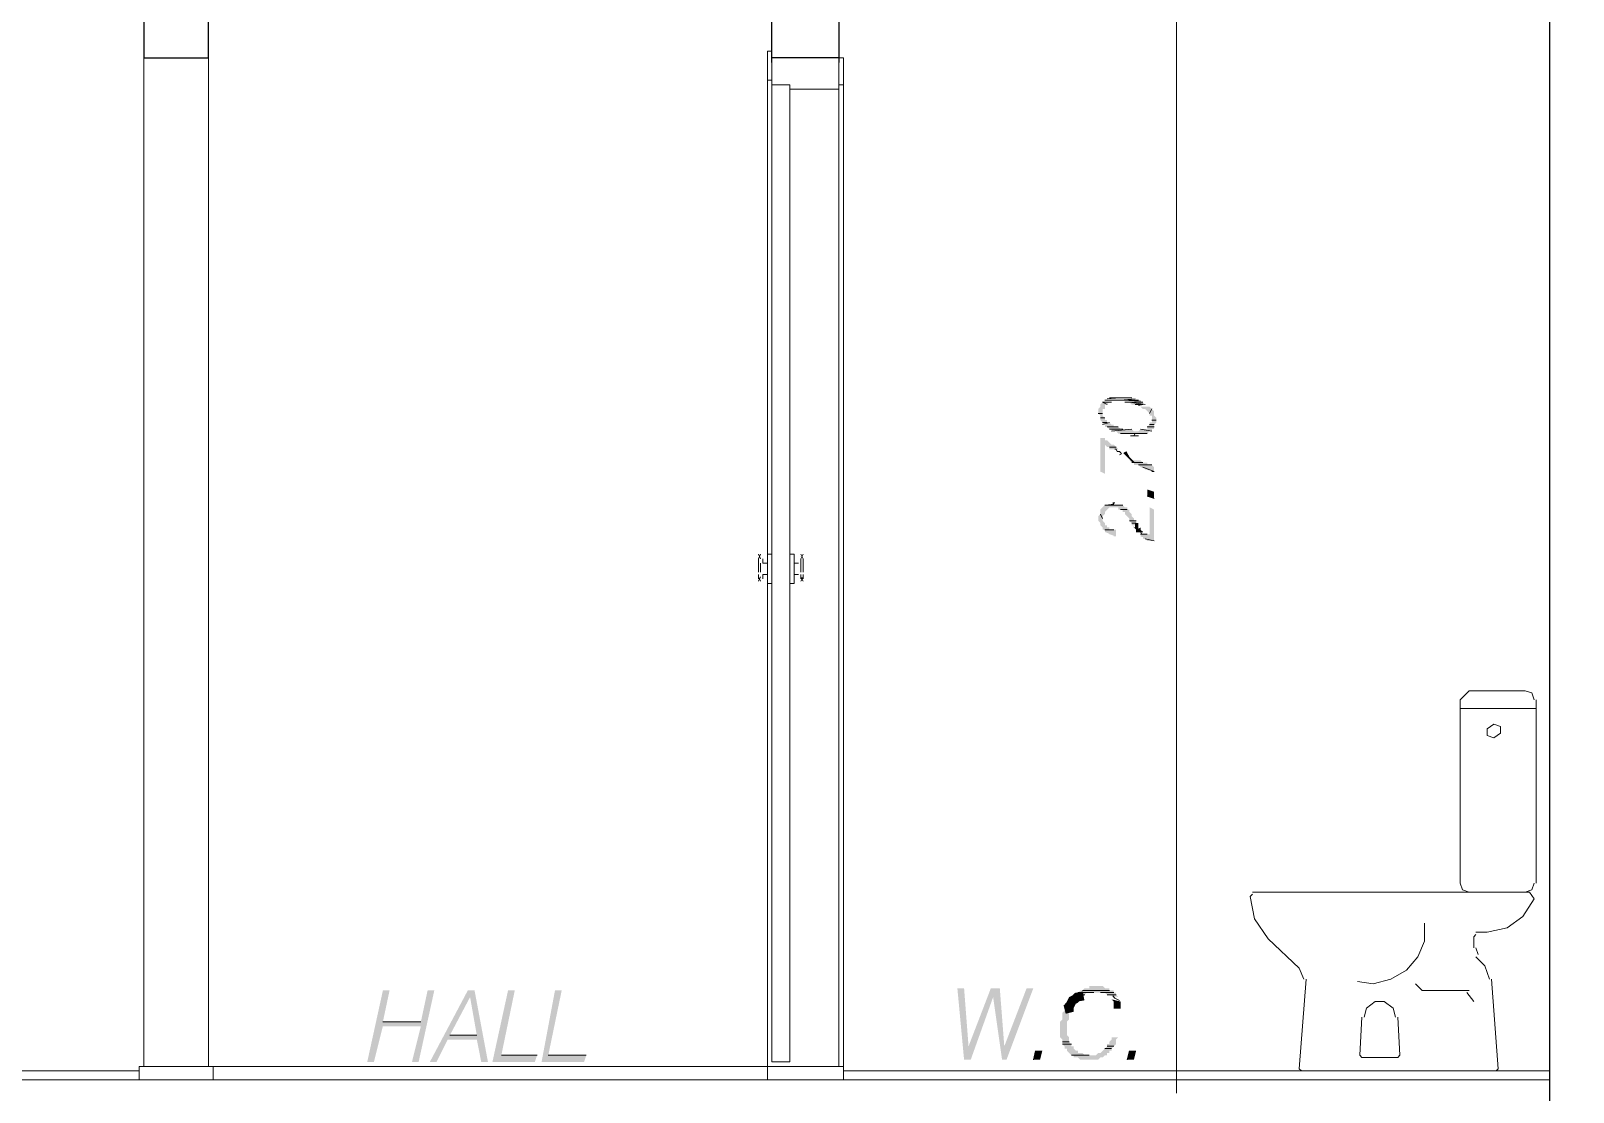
# Model space of a CAD drawing. Header units: millimetres. Extents: x 182 to 575, y -105 to 95.
# Drawn here: x 285.411 to 288.697, y 83.485 to 85.745 of the extents above; entities that cross this region are included whole.
import ezdxf

# ---------------------------------------------------------------- set-up
doc = ezdxf.new("R2010")
doc.units = ezdxf.units.MM
doc.header["$MEASUREMENT"] = 0
doc.layers.add('PDF_Geometry', color=7, linetype='Continuous')
doc.layers.add('PDF_Solid Fills', color=7, linetype='Continuous')

msp = doc.modelspace()

# ---------------------------------------------------------------- hatches: boundary and pattern name
at = {"layer": 'PDF_Solid Fills', "transparency": 33554559}
h = msp.add_hatch(color=256, dxfattribs=at)
h.paths.add_polyline_path([(287.7802, 84.9539), (287.7516, 84.9539), (287.7564, 84.9491), (287.785, 84.9491)])
h.paths.add_polyline_path([(287.785, 84.9396), (287.7897, 84.9348), (287.7945, 84.9301), (287.7945, 84.9253), (287.7993, 84.9253), (287.7993, 84.911), (287.7945, 84.911), (287.7945, 84.9062), (287.7897, 84.9015), (287.7897, 84.8967), (287.7754, 84.8967), (287.7707, 84.892), (287.7612, 84.892), (287.7564, 84.8967), (287.7326, 84.8967), (287.7278, 84.9015), (287.7183, 84.9015), (287.7183, 84.9062), (287.7135, 84.9062), (287.7088, 84.911), (287.704, 84.911), (287.704, 84.9158), (287.6992, 84.9158), (287.6992, 84.9205), (287.6945, 84.9253), (287.6945, 84.9396), (287.6992, 84.9396), (287.6992, 84.9491), (287.704, 84.9491), (287.7088, 84.9539), (287.6945, 84.9539), (287.6897, 84.9491), (287.6897, 84.9443), (287.685, 84.9396), (287.685, 84.9301), (287.6897, 84.9253), (287.6897, 84.9158), (287.6945, 84.911), (287.6945, 84.9062), (287.6992, 84.9062), (287.6992, 84.9015), (287.704, 84.9015), (287.7088, 84.8967), (287.7135, 84.8967), (287.7135, 84.892), (287.7231, 84.892), (287.7278, 84.8872), (287.7897, 84.8872), (287.7945, 84.892), (287.7993, 84.892), (287.7993, 84.8967), (287.804, 84.8967), (287.804, 84.9062), (287.8088, 84.911), (287.8088, 84.9205), (287.804, 84.9253), (287.804, 84.9348), (287.7993, 84.9396), (287.7945, 84.9443), (287.7754, 84.9443), (287.7802, 84.9396)])
for points in [[(287.6992, 84.8634), (287.704, 84.8586), (287.7088, 84.8586), (287.7088, 84.8539), (287.7278, 84.8539), (287.7231, 84.8586), (287.7183, 84.8634), (287.7135, 84.8634), (287.704, 84.8729), (287.6992, 84.8729), (287.6992, 84.8777), (287.6897, 84.8777), (287.6897, 84.8062), (287.6992, 84.8015)], [(287.7826, 84.8134), (287.785, 84.811), (287.7977, 84.8078), (287.7993, 84.8062), (287.804, 84.8062), (287.804, 84.8158), (287.7993, 84.8205), (287.7897, 84.8205), (287.7897, 84.8253), (287.7802, 84.8253), (287.7754, 84.8301), (287.7516, 84.8301), (287.7564, 84.8253), (287.7612, 84.8253), (287.7612, 84.8205), (287.7707, 84.8205), (287.7754, 84.8158)], [(287.7897, 84.7539), (287.804, 84.7491), (287.804, 84.7634), (287.7897, 84.7681)], [(287.7231, 84.6681), (287.7231, 84.6824), (287.7088, 84.6824), (287.7088, 84.6872), (287.704, 84.6872), (287.704, 84.692), (287.6992, 84.692), (287.6992, 84.6967), (287.6945, 84.7015), (287.6945, 84.711), (287.6992, 84.7158), (287.6992, 84.7205), (287.704, 84.7253), (287.7088, 84.7301), (287.7278, 84.7301), (287.7278, 84.7253), (287.7373, 84.7253), (287.7373, 84.7205), (287.7421, 84.7205), (287.7421, 84.7158), (287.7516, 84.7062), (287.7516, 84.7015), (287.7564, 84.6967), (287.7564, 84.692), (287.7707, 84.692), (287.7659, 84.6967), (287.7659, 84.7015), (287.7612, 84.7015), (287.7612, 84.7062), (287.7564, 84.711), (287.7564, 84.7158), (287.7516, 84.7205), (287.7516, 84.7253), (287.7469, 84.7253), (287.7469, 84.7301), (287.7421, 84.7301), (287.7373, 84.7348), (287.6992, 84.7348), (287.6945, 84.7301), (287.6897, 84.7253), (287.6897, 84.7158), (287.685, 84.711), (287.685, 84.7015), (287.6897, 84.6967), (287.6897, 84.692), (287.6945, 84.6872), (287.6945, 84.6824), (287.6992, 84.6824), (287.6992, 84.6777), (287.7072, 84.6745), (287.7088, 84.6729), (287.7183, 84.6697), (287.7183, 84.6681)], [(287.7802, 84.6666), (287.7802, 84.6634), (287.7862, 84.6622), (287.7897, 84.6586), (287.804, 84.6586), (287.804, 84.7253), (287.7945, 84.7301), (287.7945, 84.6729), (287.7754, 84.6729), (287.7754, 84.6681)], [(287.7754, 84.6824), (287.7754, 84.6872), (287.7659, 84.6824), (287.7659, 84.6777), (287.7802, 84.6777)], [(286.2416, 83.6253), (286.2414, 83.6226), (286.2231, 83.5491), (286.2373, 83.5491), (286.2707, 83.7015), (286.2564, 83.7015), (286.2421, 83.6348), (286.1612, 83.6348), (286.1754, 83.7015), (286.1612, 83.7015), (286.1278, 83.5491), (286.1421, 83.5491), (286.1612, 83.6253)], [(286.485, 83.5491), (286.4897, 83.5634), (286.4135, 83.5634), (286.4421, 83.7015), (286.4278, 83.7015), (286.3945, 83.5491)], [(286.5897, 83.5491), (286.5945, 83.5634), (286.5135, 83.5634), (286.5421, 83.7015), (286.5278, 83.7015), (286.4992, 83.5491)], [(287.3993, 83.7062), (287.385, 83.7062), (287.3993, 83.5539), (287.4135, 83.5539), (287.4612, 83.6872), (287.4802, 83.5539), (287.4897, 83.5539), (287.5469, 83.7062), (287.5326, 83.7062), (287.485, 83.5824), (287.4754, 83.7062), (287.4564, 83.7062), (287.4088, 83.5824)], [(287.6564, 83.692), (287.6602, 83.6958), (287.6659, 83.6967), (287.6992, 83.6967), (287.704, 83.692), (287.7278, 83.6872), (287.7231, 83.692), (287.7231, 83.6967), (287.7183, 83.6967), (287.7183, 83.7015), (287.7088, 83.7015), (287.7088, 83.7062), (287.6992, 83.7062), (287.6945, 83.711), (287.6659, 83.711), (287.6659, 83.7062), (287.6564, 83.7062), (287.6516, 83.7015), (287.6469, 83.7015), (287.6373, 83.692), (287.6326, 83.692), (287.6326, 83.6872)], [(287.6802, 83.5634), (287.6564, 83.5634), (287.6516, 83.5681), (287.6421, 83.5681), (287.6421, 83.5729), (287.6373, 83.5729), (287.6326, 83.5777), (287.6326, 83.5824), (287.6278, 83.5824), (287.6278, 83.5872), (287.6231, 83.592), (287.6231, 83.6015), (287.6183, 83.6062), (287.6183, 83.6348), (287.6231, 83.6396), (287.6231, 83.6539), (287.6278, 83.6586), (287.6278, 83.6634), (287.6135, 83.6586), (287.6088, 83.6539), (287.6088, 83.6396), (287.604, 83.6348), (287.604, 83.6015), (287.6088, 83.5967), (287.6088, 83.5872), (287.6135, 83.5824), (287.6135, 83.5777), (287.6183, 83.5777), (287.6183, 83.5729), (287.6278, 83.5634), (287.6326, 83.5634), (287.6326, 83.5586), (287.6421, 83.5586), (287.6469, 83.5539), (287.685, 83.5539), (287.6897, 83.5586), (287.6945, 83.5586), (287.6992, 83.5634), (287.704, 83.5634), (287.704, 83.5681), (287.7088, 83.5681), (287.7088, 83.5729), (287.7135, 83.5729), (287.7135, 83.5777), (287.7183, 83.5824), (287.7231, 83.5872), (287.7231, 83.5967), (287.7278, 83.6015), (287.7135, 83.6015), (287.7135, 83.5967), (287.7088, 83.592), (287.7088, 83.5872), (287.704, 83.5872), (287.704, 83.5824), (287.6992, 83.5777), (287.6945, 83.5729), (287.6897, 83.5681), (287.685, 83.5681)], [(287.7135, 83.6824), (287.7183, 83.6777), (287.7183, 83.6634), (287.7326, 83.6634), (287.7326, 83.6777)], [(287.5516, 83.5729), (287.5469, 83.5539), (287.5612, 83.5539), (287.5659, 83.5729)], [(287.7516, 83.5729), (287.7469, 83.5539), (287.7612, 83.5539), (287.7659, 83.5729)]]:
    msp.add_hatch(color=256, dxfattribs=at).paths.add_polyline_path(points)
h = msp.add_hatch(color=256, dxfattribs=at)
h.paths.add_polyline_path([(286.3469, 83.6872), (286.3612, 83.6062), (286.304, 83.6062)])
h.paths.add_polyline_path([(286.385, 83.5491), (286.3564, 83.7015), (286.3421, 83.7015), (286.2612, 83.5491), (286.2754, 83.5491), (286.2993, 83.5967), (286.3612, 83.5967), (286.3707, 83.5491)], flags=0)

# ---------------------------------------------------------------- linework, layer by layer
at = {"layer": 'PDF_Geometry', "lineweight": 25}
for points in [[(285.7897, 86.3586), (285.6516, 86.3586), (285.6516, 85.6872), (285.7897, 85.6872)], [(288.6469, 86.3586), (288.785, 86.3586), (288.785, 83.4586), (288.6469, 83.4586)]]:
    msp.add_lwpolyline(points, close=True, dxfattribs=at)
for points in [[(286.9897, 85.6777), (286.9897, 86.3586), (287.1326, 86.3586), (287.1326, 85.6777)], [(287.1326, 85.6872), (286.9897, 85.6872)]]:
    msp.add_lwpolyline(points, dxfattribs=at)
at = {"layer": 'PDF_Geometry', "lineweight": 13}
for points in [[(287.8516, 83.4824), (287.8516, 83.511), (287.8516, 86.111), (287.8516, 86.1348)], [(287.0278, 85.6301), (287.0278, 83.5491), (286.9897, 83.5491), (286.9897, 85.6396), (286.9802, 85.6396), (286.9802, 85.7015), (286.9897, 85.7015), (286.9897, 85.6301), (287.0278, 85.6301), (287.0278, 85.6205), (287.1326, 85.6205), (287.1326, 83.5396)], [(285.6516, 85.6872), (285.6516, 83.5396)], [(286.9802, 85.6396), (286.9802, 83.5396), (285.7897, 83.5396), (285.7897, 85.6872)], [(287.1326, 85.6301), (287.1421, 85.6301), (287.1421, 85.6872), (287.1326, 85.6872), (286.9897, 85.6872)], [(287.1326, 85.6872), (287.1326, 85.6205)], [(287.1421, 85.6301), (287.1421, 83.5396)], [(287.7135, 84.9539), (287.6945, 84.9539), (287.7135, 84.9539)], [(287.704, 84.9491), (287.6945, 84.9539), (287.704, 84.9491)], [(287.6992, 84.9586), (287.7707, 84.9586), (287.6992, 84.9586)], [(287.7302, 84.9634), (287.7302, 84.9634), (287.704, 84.961)], [(287.7659, 84.9586), (287.704, 84.9586), (287.7659, 84.9586)], [(287.7564, 84.9634), (287.7088, 84.9634), (287.7564, 84.9634)], [(287.7302, 84.9634), (287.7278, 84.9634), (287.7278, 84.9634), (287.7326, 84.9634), (287.7112, 84.9634)], [(287.7469, 84.9634), (287.7135, 84.9634), (287.7469, 84.9634)], [(287.7635, 84.961), (287.7326, 84.9586), (287.7373, 84.9586), (287.7754, 84.9562)], [(287.7802, 84.9539), (287.7421, 84.9539), (287.7802, 84.9539)], [(287.7421, 84.9539), (287.7802, 84.9539), (287.7421, 84.9539)], [(287.7707, 84.9467), (287.7802, 84.9491), (287.7635, 84.9491)], [(287.7945, 84.9301), (287.7993, 84.9396), (287.7945, 84.9301)], [(287.685, 84.9301), (287.6945, 84.9301), (287.685, 84.9301)], [(287.6897, 84.9205), (287.6992, 84.9205), (287.6897, 84.9205)], [(287.6945, 84.911), (287.704, 84.911), (287.6945, 84.911)], [(287.7945, 84.9062), (287.804, 84.9062), (287.7945, 84.9062)], [(287.704, 84.9015), (287.7278, 84.9015), (287.704, 84.9015)], [(287.7278, 84.9015), (287.704, 84.9015), (287.7278, 84.9015)], [(287.7897, 84.8872), (287.7326, 84.8872), (287.7897, 84.8872)], [(287.7326, 84.8872), (287.7897, 84.8872), (287.7326, 84.8872)], [(287.785, 84.8872), (287.7421, 84.8872), (287.785, 84.8872)], [(287.7635, 84.8824), (287.7659, 84.8824), (287.754, 84.8824)], [(287.7707, 84.8824), (287.7564, 84.8824), (287.7707, 84.8824)], [(287.7564, 84.8824), (287.7707, 84.8824), (287.7564, 84.8824)], [(287.7588, 84.8872), (287.7635, 84.8872), (287.7612, 84.8824), (287.7612, 84.8824), (287.7612, 84.8824)], [(287.7231, 84.8586), (287.7088, 84.8586), (287.7231, 84.8586)], [(287.7207, 84.8539), (287.7231, 84.8539), (287.7254, 84.8491), (287.7302, 84.8491), (287.7326, 84.8467), (287.735, 84.8443), (287.7302, 84.842)], [(287.7802, 84.8253), (287.7564, 84.8253), (287.7802, 84.8253)], [(287.7564, 84.8253), (287.7802, 84.8253), (287.7564, 84.8253)], [(287.7993, 84.8205), (287.7707, 84.8205), (287.7993, 84.8205)], [(287.7707, 84.8205), (287.7993, 84.8205), (287.7707, 84.8205)], [(287.7159, 84.7396), (287.7207, 84.7396), (287.7159, 84.7396), (287.7183, 84.7372), (287.7016, 84.7348)], [(287.804, 84.7491), (287.7897, 84.7539), (287.804, 84.7491)], [(287.7373, 84.7348), (287.6992, 84.7348), (287.7373, 84.7348)], [(287.6992, 84.7348), (287.7373, 84.7348), (287.6992, 84.7348)], [(287.7326, 84.7253), (287.7469, 84.7253), (287.7326, 84.7253)], [(287.7183, 84.6824), (287.6992, 84.6824), (287.7183, 84.6824)], [(287.7516, 84.7015), (287.7659, 84.7015), (287.7516, 84.7015)], [(287.7659, 84.6967), (287.7564, 84.6967), (287.7659, 84.6967)], [(287.7754, 84.6824), (287.7659, 84.6824), (287.7754, 84.6824)], [(287.7659, 84.6824), (287.7754, 84.6824), (287.7659, 84.6824)], [(287.7802, 84.6777), (287.7659, 84.6777), (287.7802, 84.6777)], [(287.7731, 84.6777), (287.7754, 84.6777), (287.7778, 84.6729), (287.7826, 84.6729)], [(287.7897, 84.6729), (287.7754, 84.6729), (287.7897, 84.6729)], [(286.9659, 84.6301), (286.9612, 84.6205), (286.9612, 84.611), (286.9612, 84.6015), (286.9612, 84.592)], [(286.9659, 84.6205), (286.9612, 84.6301)], [(286.9659, 84.6253), (286.9659, 84.6253)], [(286.9659, 84.592), (286.9659, 84.6015), (286.9659, 84.611)], [(286.9802, 84.611), (286.9707, 84.611), (286.9707, 84.6205)], [(286.9897, 84.6301), (286.9802, 84.6301), (286.9802, 84.5681), (286.9897, 84.5681)], [(287.0278, 84.6301), (287.0373, 84.6301), (287.0373, 84.5681), (287.0278, 84.5681)], [(287.0373, 84.611), (287.0469, 84.611)], [(287.0564, 84.592), (287.0564, 84.6015), (287.0564, 84.611), (287.0564, 84.6205), (287.0516, 84.6301)], [(287.0564, 84.6301), (287.0516, 84.6205), (287.0516, 84.611), (287.0516, 84.6015), (287.0516, 84.592)], [(287.0516, 84.6253), (287.0516, 84.6253)], [(286.9612, 84.5872), (286.9612, 84.5777)], [(286.9612, 84.5729), (286.9659, 84.5824)], [(286.9612, 84.5824), (286.9659, 84.5729)], [(286.9707, 84.5777), (286.9707, 84.5872), (286.9802, 84.5872)], [(287.0373, 84.5872), (287.0469, 84.5872)], [(287.0516, 84.5872), (287.0516, 84.5777)], [(287.0516, 84.5824), (287.0564, 84.5729)], [(287.0516, 84.5729), (287.0564, 84.5824)], [(287.0564, 84.5777), (287.0564, 84.5872)], [(286.9659, 84.5729), (286.9659, 84.5729)], [(287.0516, 84.5729), (287.0516, 84.5729)], [(288.2373, 83.7205), (288.2707, 83.7158), (288.3088, 83.7253), (288.3421, 83.7443), (288.3659, 83.7729), (288.3802, 83.8062), (288.3802, 83.8443)], [(288.3612, 83.7158), (288.3754, 83.7015), (288.4754, 83.7015)], [(288.485, 83.6777), (288.4707, 83.6967)], [(288.3183, 83.6443), (288.3135, 83.6634), (288.2945, 83.6777), (288.2754, 83.6777), (288.2564, 83.6634), (288.2516, 83.6443)], [(288.3231, 83.6443), (288.3278, 83.5634), (288.3231, 83.5586), (288.2469, 83.5586), (288.2421, 83.5634), (288.2469, 83.6443)], [(285.6421, 83.5301), (284.1373, 83.5301)], [(288.6469, 83.5301), (287.1421, 83.5301)], [(285.6421, 83.511), (284.1373, 83.511)], [(285.7993, 83.511), (286.9802, 83.511)], [(288.6469, 83.511), (287.1421, 83.511)]]:
    msp.add_lwpolyline(points, dxfattribs=at)
for points in [[(287.7516, 84.9539), (287.785, 84.9491), (287.7516, 84.9539)], [(287.7088, 84.911), (287.6945, 84.9062), (287.7088, 84.911)], [(287.7993, 84.9158), (287.8088, 84.9158), (287.7993, 84.9158)], [(287.7088, 84.8967), (287.7373, 84.8967), (287.7088, 84.8967)], [(287.7373, 84.8967), (287.7088, 84.8967), (287.7373, 84.8967)], [(287.7564, 84.8967), (287.7135, 84.892), (287.7564, 84.8967)], [(287.7754, 84.8967), (287.7993, 84.892), (287.7754, 84.8967)], [(287.7897, 84.9015), (287.804, 84.9015), (287.7897, 84.9015)], [(287.804, 84.9015), (287.7897, 84.9015), (287.804, 84.9015)], [(287.7802, 84.8158), (287.804, 84.8062), (287.7802, 84.8158)], [(287.7993, 84.8062), (287.804, 84.8062), (287.7993, 84.8062)], [(287.6897, 84.7158), (287.6945, 84.7062), (287.6897, 84.7158)], [(287.785, 84.6634), (287.804, 84.6586), (287.785, 84.6634)], [(288.5278, 84.2396), (288.5421, 84.2491), (288.5421, 84.2634), (288.5278, 84.2681), (288.5135, 84.2586), (288.5135, 84.2443)]]:
    msp.add_lwpolyline(points, close=True, dxfattribs=at)
msp.add_lwpolyline([(287.7492, 84.842, 0.0168, 0.0168, 0), (287.7445, 84.8396, 0, 0, 0), (287.7493, 84.8348, 0.0168, 0.0168, 0), (287.754, 84.8348, 0, 0, 0), (287.7588, 84.8301, 0, 0, 0), (287.7635, 84.8301, 0, 0, 0)], format="xyseb", dxfattribs=at)
at = {"layer": 'PDF_Geometry', "lineweight": 13, "const_width": 0.00952}
msp.add_lwpolyline([(287.7635, 84.692), (287.7659, 84.692), (287.7659, 84.6872), (287.7635, 84.6848)], dxfattribs=at)
at = {"layer": 'PDF_Geometry', "lineweight": 20}
for points in [[(288.6135, 84.3205), (288.6088, 84.3348), (288.5945, 84.3396), (288.4754, 84.3396), (288.4564, 84.3205), (288.4564, 83.9301), (288.4612, 83.9158), (288.4754, 83.911), (288.5945, 83.911), (288.6088, 83.9158), (288.6135, 83.9301)], [(288.6183, 84.3205), (288.6183, 83.9301)], [(288.6183, 84.3015), (288.4564, 84.3015)], [(288.0135, 83.9062), (288.0088, 83.9015), (288.0183, 83.8539), (288.0469, 83.811), (288.1135, 83.7491), (288.1231, 83.7253)], [(288.4897, 83.8253), (288.5135, 83.8253), (288.5564, 83.8348), (288.5897, 83.8586), (288.6135, 83.8967), (288.604, 83.911), (288.0135, 83.911)], [(288.4897, 83.8205), (288.485, 83.8158), (288.485, 83.792)], [(288.4897, 83.792), (288.4945, 83.7777)], [(288.5183, 83.7253), (288.5088, 83.7539), (288.4897, 83.7729)], [(288.5231, 83.7253), (288.5373, 83.5348), (288.5326, 83.5301), (288.1183, 83.5301), (288.1135, 83.5348), (288.1278, 83.7253)], [(287.6564, 83.692), (287.6326, 83.692), (287.6564, 83.692)], [(287.6516, 83.7015), (287.7088, 83.7015), (287.6516, 83.7015)], [(287.6897, 83.6967), (287.7183, 83.6967), (287.6897, 83.6967)], [(287.704, 83.692), (287.7231, 83.692), (287.704, 83.692)], [(287.7159, 83.6896), (287.7207, 83.6848), (287.7302, 83.6801)], [(287.6373, 83.6777), (287.6231, 83.6777), (287.6373, 83.6777)], [(287.7183, 83.6634), (287.7326, 83.6634), (287.7183, 83.6634)], [(287.7326, 83.6634), (287.7183, 83.6634), (287.7326, 83.6634)], [(286.1612, 83.6348), (286.2421, 83.6348), (286.1612, 83.6348)], [(286.304, 83.6062), (286.3612, 83.6062), (286.304, 83.6062)], [(287.6231, 83.592), (287.6088, 83.592), (287.6231, 83.592)], [(286.4897, 83.5634), (286.4135, 83.5634), (286.4897, 83.5634)], [(286.5945, 83.5634), (286.5135, 83.5634), (286.5945, 83.5634)], [(287.5469, 83.5539), (287.5516, 83.5729), (287.5469, 83.5539)], [(287.6088, 83.5872), (287.6278, 83.5872), (287.6088, 83.5872)], [(287.6659, 83.5634), (287.6278, 83.5634), (287.6659, 83.5634)], [(287.6992, 83.5777), (287.7135, 83.5777), (287.6992, 83.5777)], [(287.7183, 83.5824), (287.704, 83.5824), (287.7183, 83.5824)], [(287.7469, 83.5539), (287.7516, 83.5729), (287.7469, 83.5539)]]:
    msp.add_lwpolyline(points, dxfattribs=at)
at = {"layer": 'PDF_Geometry', "lineweight": 20, "const_width": 0.019}
msp.add_lwpolyline([(287.654, 83.6896), (287.6397, 83.6872), (287.6373, 83.6848), (287.635, 83.6824), (287.6302, 83.6801), (287.6278, 83.6753), (287.6254, 83.6705), (287.6231, 83.6681), (287.6231, 83.6634), (287.6135, 83.661)], dxfattribs=at)
at = {"layer": 'PDF_Geometry', "lineweight": 20}
for points in [[(287.6421, 83.6967), (287.6754, 83.6967), (287.6421, 83.6967)], [(285.7993, 83.5396), (285.7993, 83.511), (285.6421, 83.511), (285.6421, 83.5396)], [(286.9802, 83.5396), (286.9802, 83.511), (287.1421, 83.511), (287.1421, 83.5396)]]:
    msp.add_lwpolyline(points, close=True, dxfattribs=at)
at = {"layer": 'PDF_Solid Fills', "transparency": 33554559}
for points in [[(287.7469, 84.9634), (287.7516, 84.9634), (287.7088, 84.9634)], [(287.7516, 84.9634), (287.7088, 84.9634), (287.7088, 84.9634)], [(287.7373, 84.9634), (287.7373, 84.9634), (287.7183, 84.9634)], [(287.7373, 84.9634), (287.7183, 84.9634), (287.7183, 84.9634)]]:
    msp.add_solid(points, dxfattribs=at)

doc.saveas('drawing.dxf')
